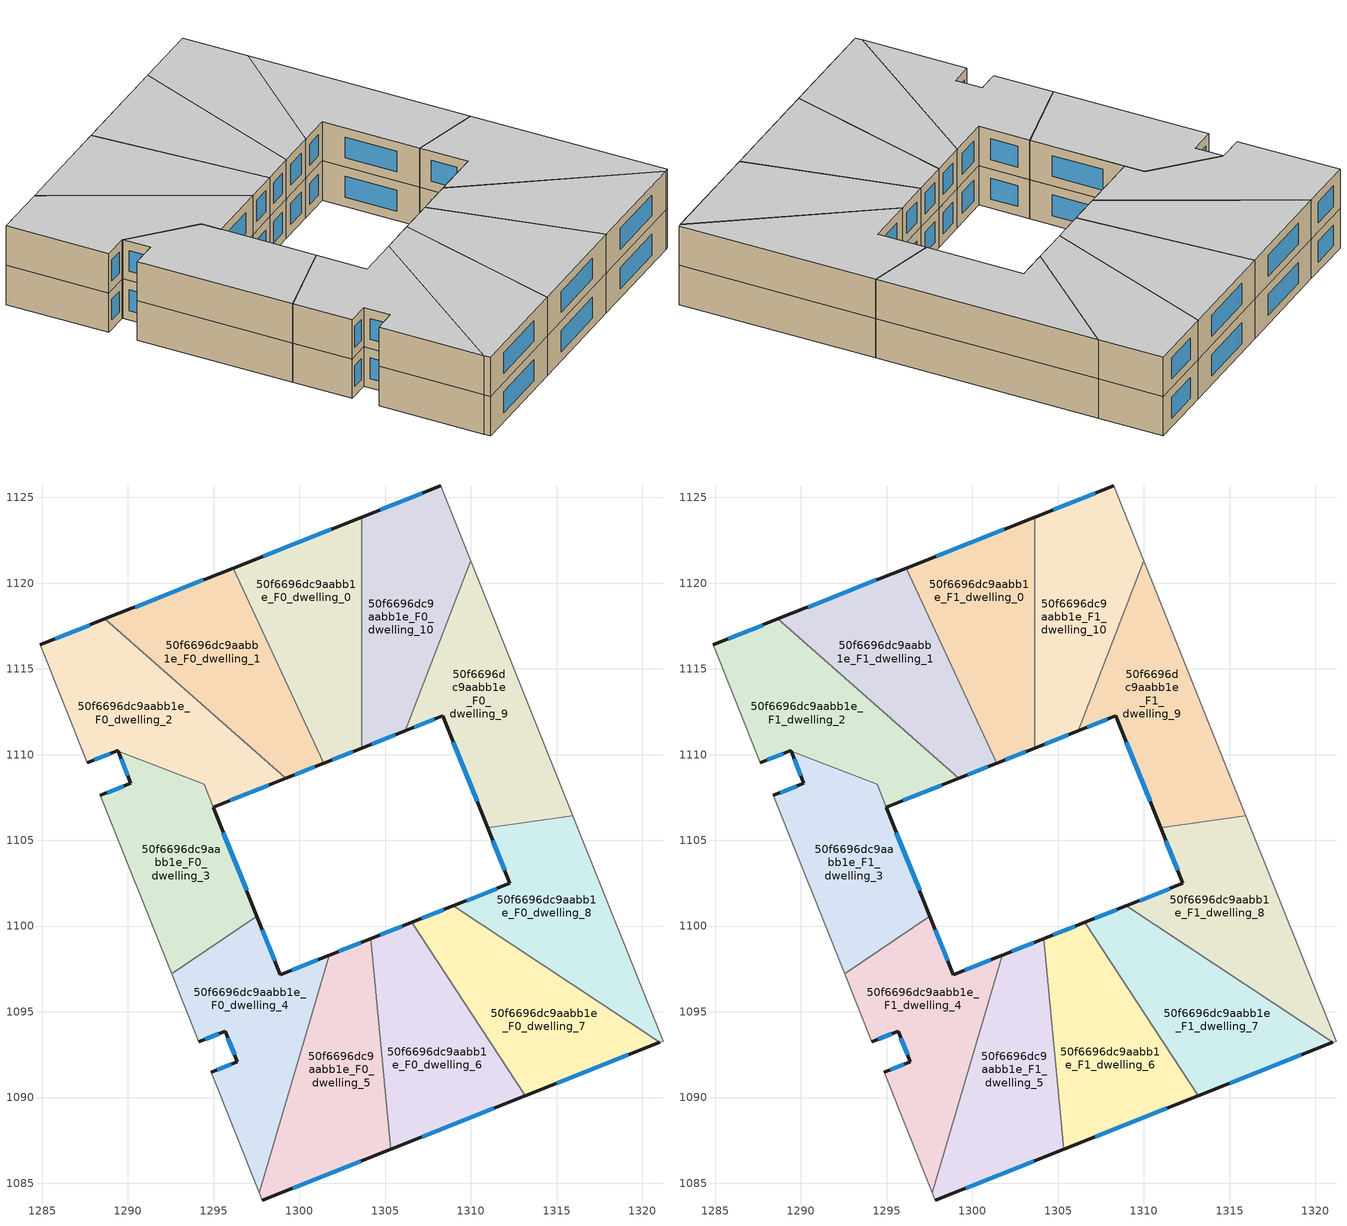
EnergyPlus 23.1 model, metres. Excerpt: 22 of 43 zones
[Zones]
50f6696dc9aabb1e_F0_dwelling_0
 floor ground (EU_floor_Construction): 1303.62,1123.86 1303.62,1110.38 1301.41,1109.5 1296.14,1120.88 z0
 wall outside (EU_wall_Construction): 1301.41,1109.5 1303.62,1110.38 / 1303.62,1123.86 1296.14,1120.88 z0:3
 wall to 50f6696dc9aabb1e_F0_dwelling_1 (EU_wall_Construction): 1296.14,1120.88 1301.41,1109.5 z0:3
 wall to 50f6696dc9aabb1e_F0_dwelling_10 (EU_wall_Construction): 1303.62,1110.38 1303.62,1123.86 z0:3
 window (EU_Window_Construction): 1301.93,1109.7 1303.1,1110.17 / 1301.87,1123.16 1297.9,1121.58 z0.7:2.3
50f6696dc9aabb1e_F0_dwelling_1
 floor ground (EU_floor_Construction): 1296.14,1120.88 1301.41,1109.5 1299.2,1108.62 1288.66,1117.91 z0
 wall outside (EU_wall_Construction): 1299.2,1108.62 1301.41,1109.5 / 1296.14,1120.88 1288.66,1117.91 z0:3
 wall to 50f6696dc9aabb1e_F0_dwelling_2 (EU_wall_Construction): 1288.66,1117.91 1299.2,1108.62 z0:3
 window (EU_Window_Construction): 1299.72,1108.82 1300.89,1109.29 / 1294.38,1120.19 1290.42,1118.61 z0.7:2.3
50f6696dc9aabb1e_F0_dwelling_10
 floor ground (EU_floor_Construction): 1308.24,1125.69 1309.99,1121.32 1306.18,1111.4 1303.62,1110.38 1303.62,1123.86 z0
 wall outside (EU_wall_Construction): 1303.62,1110.38 1306.18,1111.4 / 1308.24,1125.69 1303.62,1123.86 z0:3
 wall to 50f6696dc9aabb1e_F0_dwelling_9 (EU_wall_Construction): 1306.18,1111.4 1309.99,1121.32 z0:3
 wall adiabatic (EU_wall_Construction): 1309.99,1121.32 1308.24,1125.69 z0:3
 window (EU_Window_Construction): 1304.22,1110.62 1305.58,1111.16 / 1307.15,1125.26 1304.71,1124.29 z0.7:2.3
50f6696dc9aabb1e_F0_dwelling_2
 floor ground (EU_floor_Construction): 1299.2,1108.62 1294.97,1106.94 1294.45,1108.26 1289.43,1110.2 1289.41,1110.23 1289.37,1110.22 1287.62,1109.53 1284.87,1116.41 1288.66,1117.91 z0
 wall outside (EU_wall_Construction): 1287.62,1109.53 1289.37,1110.22 1289.41,1110.23 1289.43,1110.2 / 1288.66,1117.91 1284.87,1116.41 / 1294.97,1106.94 1299.2,1108.62 z0:3
 wall adiabatic (EU_wall_Construction): 1284.87,1116.41 1287.62,1109.53 z0:3
 wall to 50f6696dc9aabb1e_F0_dwelling_3 (EU_wall_Construction): 1294.45,1108.26 1294.97,1106.94 / 1289.43,1110.2 1294.44,1108.26 z0:3
 window (EU_Window_Construction): 1288.03,1109.69 1288.96,1110.06 / 1287.77,1117.56 1285.76,1116.76 / 1295.97,1107.33 1298.21,1108.22 z0.7:2.3
50f6696dc9aabb1e_F0_dwelling_3
 floor ground (EU_floor_Construction): 1294.44,1108.26 1297.51,1100.59 1292.54,1097.23 1288.38,1107.62 1290.17,1108.33 1289.43,1110.2 z0
 wall outside (EU_wall_Construction): 1289.43,1110.2 1290.17,1108.33 1288.38,1107.62 / 1297.51,1100.59 1294.97,1106.94 z0:3
 wall to 50f6696dc9aabb1e_F0_dwelling_4 (EU_wall_Construction): 1292.54,1097.23 1297.51,1100.59 z0:3
 wall adiabatic (EU_wall_Construction): 1288.38,1107.62 1292.54,1097.23 z0:3
 window (EU_Window_Construction): 1289.75,1108.17 1288.8,1107.79 / 1289.6,1109.76 1290,1108.77 / 1296.92,1102.08 1295.57,1105.44 z0.7:2.3
50f6696dc9aabb1e_F0_dwelling_4
 floor ground (EU_floor_Construction): 1301.73,1098.3 1297.66,1084.46 1294.85,1091.46 1296.38,1092.08 1295.67,1093.86 1294.14,1093.25 1292.54,1097.23 1297.51,1100.59 1298.88,1097.16 z0
 wall outside (EU_wall_Construction): 1294.14,1093.25 1295.67,1093.86 1296.38,1092.08 1294.85,1091.46 / 1301.73,1098.3 1298.88,1097.16 1297.51,1100.59 z0:3
 wall adiabatic (EU_wall_Construction): 1292.54,1097.23 1294.14,1093.25 / 1294.85,1091.46 1297.66,1084.46 z0:3
 wall to 50f6696dc9aabb1e_F0_dwelling_5 (EU_wall_Construction): 1297.66,1084.46 1301.73,1098.3 z0:3
 window (EU_Window_Construction): 1295.83,1093.44 1296.21,1092.5 / 1294.5,1093.39 1295.31,1093.72 / 1298.56,1097.97 1297.84,1099.78 / 1301.06,1098.03 1299.55,1097.43 / 1296.02,1091.93 1295.21,1091.61 z0.7:2.3
50f6696dc9aabb1e_F0_dwelling_5
 floor ground (EU_floor_Construction): 1304.15,1099.26 1305.33,1086.98 1297.84,1084 1297.66,1084.46 1301.73,1098.3 z0
 wall outside (EU_wall_Construction): 1304.15,1099.26 1301.73,1098.3 / 1297.84,1084 1305.33,1086.98 z0:3
 wall to 50f6696dc9aabb1e_F0_dwelling_6 (EU_wall_Construction): 1305.33,1086.98 1304.15,1099.26 z0:3
 wall adiabatic (EU_wall_Construction): 1297.66,1084.46 1297.84,1084 z0:3
 window (EU_Window_Construction): 1303.58,1099.03 1302.3,1098.52 / 1299.6,1084.7 1303.57,1086.28 z0.7:2.3
50f6696dc9aabb1e_F0_dwelling_6
 floor ground (EU_floor_Construction): 1306.56,1100.22 1313.17,1090.1 1305.33,1086.98 1304.15,1099.26 z0
 wall outside (EU_wall_Construction): 1306.56,1100.22 1304.15,1099.26 / 1305.33,1086.98 1313.17,1090.1 z0:3
 wall to 50f6696dc9aabb1e_F0_dwelling_7 (EU_wall_Construction): 1313.17,1090.1 1306.56,1100.22 z0:3
 window (EU_Window_Construction): 1305.99,1099.99 1304.72,1099.48 / 1307.17,1087.71 1311.33,1089.37 z0.7:2.3
50f6696dc9aabb1e_F0_dwelling_7
 floor ground (EU_floor_Construction): 1321.01,1093.22 1313.17,1090.1 1306.56,1100.22 1308.97,1101.18 z0
 wall outside (EU_wall_Construction): 1308.97,1101.18 1306.56,1100.22 / 1313.17,1090.1 1321.01,1093.22 z0:3
 wall to 50f6696dc9aabb1e_F0_dwelling_8 (EU_wall_Construction): 1321.01,1093.22 1308.97,1101.18 z0:3
 window (EU_Window_Construction): 1308.4,1100.95 1307.13,1100.44 / 1315.01,1090.83 1319.17,1092.48 z0.7:2.3
50f6696dc9aabb1e_F0_dwelling_8
 floor ground (EU_floor_Construction): 1315.95,1106.44 1321.21,1093.29 1321.01,1093.22 1308.97,1101.18 1312.27,1102.49 1310.97,1105.74 z0
 wall outside (EU_wall_Construction): 1310.97,1105.74 1312.27,1102.49 1308.97,1101.18 z0:3
 wall to 50f6696dc9aabb1e_F0_dwelling_9 (EU_wall_Construction): 1315.95,1106.44 1310.97,1105.74 z0:3
 wall adiabatic (EU_wall_Construction): 1321.01,1093.22 1321.21,1093.29 1315.95,1106.44 z0:3
 window (EU_Window_Construction): 1311.5,1102.18 1309.75,1101.49 / 1311.28,1104.98 1311.97,1103.25 z0.7:2.3
50f6696dc9aabb1e_F0_dwelling_9
 floor ground (EU_floor_Construction): 1309.99,1121.32 1315.95,1106.44 1310.97,1105.74 1308.36,1112.26 1306.18,1111.4 z0
 wall outside (EU_wall_Construction): 1306.18,1111.4 1308.36,1112.26 1310.97,1105.74 z0:3
 wall adiabatic (EU_wall_Construction): 1315.95,1106.44 1309.99,1121.32 z0:3
 window (EU_Window_Construction): 1308.98,1110.73 1310.36,1107.27 / 1306.7,1111.6 1307.85,1112.06 z0.7:2.3
50f6696dc9aabb1e_F1_dwelling_0
 floor to 50f6696dc9aabb1e_F0_dwelling_0 (EU_floor_Construction): 1303.62,1123.86 1303.62,1110.38 1301.41,1109.5 1296.14,1120.88 z3
 wall outside (EU_wall_Construction): 1301.41,1109.5 1303.62,1110.38 / 1303.62,1123.86 1296.14,1120.88 z3:6
 wall to 50f6696dc9aabb1e_F1_dwelling_1 (EU_wall_Construction): 1296.14,1120.88 1301.41,1109.5 z3:6
 wall to 50f6696dc9aabb1e_F1_dwelling_10 (EU_wall_Construction): 1303.62,1110.38 1303.62,1123.86 z3:6
 window (EU_Window_Construction): 1301.93,1109.7 1303.1,1110.17 / 1301.87,1123.16 1297.9,1121.58 z3.7:5.3
 ceiling to 50f6696dc9aabb1e_F2_dwelling_0 (EU_floor_Construction): 1303.62,1110.38 1303.62,1123.86 1296.14,1120.88 1301.41,1109.5 z6
50f6696dc9aabb1e_F1_dwelling_1
 floor to 50f6696dc9aabb1e_F0_dwelling_1 (EU_floor_Construction): 1296.14,1120.88 1301.41,1109.5 1299.2,1108.62 1288.66,1117.91 z3
 wall outside (EU_wall_Construction): 1299.2,1108.62 1301.41,1109.5 / 1296.14,1120.88 1288.66,1117.91 z3:6
 wall to 50f6696dc9aabb1e_F1_dwelling_2 (EU_wall_Construction): 1288.66,1117.91 1299.2,1108.62 z3:6
 window (EU_Window_Construction): 1299.72,1108.82 1300.89,1109.29 / 1294.38,1120.19 1290.42,1118.61 z3.7:5.3
 ceiling to 50f6696dc9aabb1e_F2_dwelling_1 (EU_floor_Construction): 1301.41,1109.5 1296.14,1120.88 1288.66,1117.91 1299.2,1108.62 z6
50f6696dc9aabb1e_F1_dwelling_10
 floor to 50f6696dc9aabb1e_F0_dwelling_10 (EU_floor_Construction): 1308.24,1125.69 1309.99,1121.32 1306.18,1111.4 1303.62,1110.38 1303.62,1123.86 z3
 wall outside (EU_wall_Construction): 1303.62,1110.38 1306.18,1111.4 / 1308.24,1125.69 1303.62,1123.86 z3:6
 wall to 50f6696dc9aabb1e_F1_dwelling_9 (EU_wall_Construction): 1306.18,1111.4 1309.99,1121.32 z3:6
 wall adiabatic (EU_wall_Construction): 1309.99,1121.32 1308.24,1125.69 z3:6
 window (EU_Window_Construction): 1304.22,1110.62 1305.58,1111.16 / 1307.15,1125.26 1304.71,1124.29 z3.7:5.3
 ceiling to 50f6696dc9aabb1e_F2_dwelling_10 (EU_floor_Construction): 1306.18,1111.4 1309.99,1121.32 1308.24,1125.69 1303.62,1123.86 1303.62,1110.38 z6
50f6696dc9aabb1e_F1_dwelling_2
 floor to 50f6696dc9aabb1e_F0_dwelling_2 (EU_floor_Construction): 1299.2,1108.62 1294.97,1106.94 1294.45,1108.26 1289.43,1110.2 1289.41,1110.23 1289.37,1110.22 1287.62,1109.53 1284.87,1116.41 1288.66,1117.91 z3
 wall outside (EU_wall_Construction): 1287.62,1109.53 1289.37,1110.22 1289.41,1110.23 1289.43,1110.2 / 1288.66,1117.91 1284.87,1116.41 / 1294.97,1106.94 1299.2,1108.62 z3:6
 wall adiabatic (EU_wall_Construction): 1284.87,1116.41 1287.62,1109.53 z3:6
 wall to 50f6696dc9aabb1e_F1_dwelling_3 (EU_wall_Construction): 1294.45,1108.26 1294.97,1106.94 / 1289.43,1110.2 1294.44,1108.26 z3:6
 window (EU_Window_Construction): 1288.03,1109.69 1288.96,1110.06 / 1287.77,1117.56 1285.76,1116.76 / 1295.97,1107.33 1298.21,1108.22 z3.7:5.3
 ceiling to 50f6696dc9aabb1e_F2_dwelling_2 (EU_floor_Construction): 1299.2,1108.62 1288.66,1117.91 1284.87,1116.41 1287.62,1109.53 1289.37,1110.22 1289.41,1110.23 1289.43,1110.2 1294.45,1108.26 1294.97,1106.94 z6
50f6696dc9aabb1e_F1_dwelling_3
 floor to 50f6696dc9aabb1e_F0_dwelling_3 (EU_floor_Construction): 1294.44,1108.26 1297.51,1100.59 1292.54,1097.23 1288.38,1107.62 1290.17,1108.33 1289.43,1110.2 z3
 wall outside (EU_wall_Construction): 1289.43,1110.2 1290.17,1108.33 1288.38,1107.62 / 1297.51,1100.59 1294.97,1106.94 z3:6
 wall to 50f6696dc9aabb1e_F1_dwelling_4 (EU_wall_Construction): 1292.54,1097.23 1297.51,1100.59 z3:6
 wall adiabatic (EU_wall_Construction): 1288.38,1107.62 1292.54,1097.23 z3:6
 window (EU_Window_Construction): 1289.75,1108.17 1288.8,1107.79 / 1289.6,1109.76 1290,1108.77 / 1296.92,1102.08 1295.57,1105.44 z3.7:5.3
 ceiling to 50f6696dc9aabb1e_F2_dwelling_3 (EU_floor_Construction): 1297.51,1100.59 1294.44,1108.26 1289.43,1110.2 1290.17,1108.33 1288.38,1107.62 1292.54,1097.23 z6
50f6696dc9aabb1e_F1_dwelling_4
 floor to 50f6696dc9aabb1e_F0_dwelling_4 (EU_floor_Construction): 1301.73,1098.3 1297.66,1084.46 1294.85,1091.46 1296.38,1092.08 1295.67,1093.86 1294.14,1093.25 1292.54,1097.23 1297.51,1100.59 1298.88,1097.16 z3
 wall outside (EU_wall_Construction): 1294.14,1093.25 1295.67,1093.86 1296.38,1092.08 1294.85,1091.46 / 1301.73,1098.3 1298.88,1097.16 1297.51,1100.59 z3:6
 wall adiabatic (EU_wall_Construction): 1292.54,1097.23 1294.14,1093.25 / 1294.85,1091.46 1297.66,1084.46 z3:6
 wall to 50f6696dc9aabb1e_F1_dwelling_5 (EU_wall_Construction): 1297.66,1084.46 1301.73,1098.3 z3:6
 window (EU_Window_Construction): 1295.83,1093.44 1296.21,1092.5 / 1294.5,1093.39 1295.31,1093.72 / 1298.56,1097.97 1297.84,1099.78 / 1301.06,1098.03 1299.55,1097.43 / 1296.02,1091.93 1295.21,1091.61 z3.7:5.3
 ceiling to 50f6696dc9aabb1e_F2_dwelling_4 (EU_floor_Construction): 1297.66,1084.46 1301.73,1098.3 1298.88,1097.16 1297.51,1100.59 1292.54,1097.23 1294.14,1093.25 1295.67,1093.86 1296.38,1092.08 1294.85,1091.46 z6
50f6696dc9aabb1e_F1_dwelling_5
 floor to 50f6696dc9aabb1e_F0_dwelling_5 (EU_floor_Construction): 1304.15,1099.26 1305.33,1086.98 1297.84,1084 1297.66,1084.46 1301.73,1098.3 z3
 wall outside (EU_wall_Construction): 1304.15,1099.26 1301.73,1098.3 / 1297.84,1084 1305.33,1086.98 z3:6
 wall to 50f6696dc9aabb1e_F1_dwelling_6 (EU_wall_Construction): 1305.33,1086.98 1304.15,1099.26 z3:6
 wall adiabatic (EU_wall_Construction): 1297.66,1084.46 1297.84,1084 z3:6
 window (EU_Window_Construction): 1303.58,1099.03 1302.3,1098.52 / 1299.6,1084.7 1303.57,1086.28 z3.7:5.3
 ceiling to 50f6696dc9aabb1e_F2_dwelling_5 (EU_floor_Construction): 1305.33,1086.98 1304.15,1099.26 1301.73,1098.3 1297.66,1084.46 1297.84,1084 z6
50f6696dc9aabb1e_F1_dwelling_6
 floor to 50f6696dc9aabb1e_F0_dwelling_6 (EU_floor_Construction): 1306.56,1100.22 1313.17,1090.1 1305.33,1086.98 1304.15,1099.26 z3
 wall outside (EU_wall_Construction): 1306.56,1100.22 1304.15,1099.26 / 1305.33,1086.98 1313.17,1090.1 z3:6
 wall to 50f6696dc9aabb1e_F1_dwelling_7 (EU_wall_Construction): 1313.17,1090.1 1306.56,1100.22 z3:6
 window (EU_Window_Construction): 1305.99,1099.99 1304.72,1099.48 / 1307.17,1087.71 1311.33,1089.37 z3.7:5.3
 ceiling to 50f6696dc9aabb1e_F2_dwelling_6 (EU_floor_Construction): 1313.17,1090.1 1306.56,1100.22 1304.15,1099.26 1305.33,1086.98 z6
50f6696dc9aabb1e_F1_dwelling_7
 floor to 50f6696dc9aabb1e_F0_dwelling_7 (EU_floor_Construction): 1321.01,1093.22 1313.17,1090.1 1306.56,1100.22 1308.97,1101.18 z3
 wall outside (EU_wall_Construction): 1308.97,1101.18 1306.56,1100.22 / 1313.17,1090.1 1321.01,1093.22 z3:6
 wall to 50f6696dc9aabb1e_F1_dwelling_8 (EU_wall_Construction): 1321.01,1093.22 1308.97,1101.18 z3:6
 window (EU_Window_Construction): 1308.4,1100.95 1307.13,1100.44 / 1315.01,1090.83 1319.17,1092.48 z3.7:5.3
 ceiling to 50f6696dc9aabb1e_F2_dwelling_7 (EU_floor_Construction): 1321.01,1093.22 1308.97,1101.18 1306.56,1100.22 1313.17,1090.1 z6
50f6696dc9aabb1e_F1_dwelling_8
 floor to 50f6696dc9aabb1e_F0_dwelling_8 (EU_floor_Construction): 1315.95,1106.44 1321.21,1093.29 1321.01,1093.22 1308.97,1101.18 1312.27,1102.49 1310.97,1105.74 z3
 wall outside (EU_wall_Construction): 1310.97,1105.74 1312.27,1102.49 1308.97,1101.18 z3:6
 wall to 50f6696dc9aabb1e_F1_dwelling_9 (EU_wall_Construction): 1315.95,1106.44 1310.97,1105.74 z3:6
 wall adiabatic (EU_wall_Construction): 1321.01,1093.22 1321.21,1093.29 1315.95,1106.44 z3:6
 window (EU_Window_Construction): 1311.5,1102.18 1309.75,1101.49 / 1311.28,1104.98 1311.97,1103.25 z3.7:5.3
 ceiling to 50f6696dc9aabb1e_F2_dwelling_8 (EU_floor_Construction): 1321.21,1093.29 1315.95,1106.44 1310.97,1105.74 1312.27,1102.49 1308.97,1101.18 1321.01,1093.22 z6
50f6696dc9aabb1e_F1_dwelling_9
 floor to 50f6696dc9aabb1e_F0_dwelling_9 (EU_floor_Construction): 1309.99,1121.32 1315.95,1106.44 1310.97,1105.74 1308.36,1112.26 1306.18,1111.4 z3
 wall outside (EU_wall_Construction): 1306.18,1111.4 1308.36,1112.26 1310.97,1105.74 z3:6
 wall adiabatic (EU_wall_Construction): 1315.95,1106.44 1309.99,1121.32 z3:6
 window (EU_Window_Construction): 1308.98,1110.73 1310.36,1107.27 / 1306.7,1111.6 1307.85,1112.06 z3.7:5.3
 ceiling to 50f6696dc9aabb1e_F2_dwelling_9 (EU_floor_Construction): 1315.95,1106.44 1309.99,1121.32 1306.18,1111.4 1308.36,1112.26 1310.97,1105.74 z6
[Building]
EU S2 Campaign: North Axis=0; Terrain=City; Solar Distribution=FullExterior
[Site:Location]
Budapest.Ferenc.Liszt.Intl.AP: Latitude=47.437; Longitude=19.256; Time Zone=1; Elevation=185
[SizingPeriod:WeatherFileDays]
AnnualSizingPeriod: Begin Month=1; Begin Day of Month=1; End Month=12; End Day of Month=31; Day of Week for Start Day=Monday; Use Weather File Daylight Saving Period=No; Use Weather File Rain and Snow Indicators=No
[MATERIAL]
EU_InternalMass_Material: Roughness=MediumRough; Thickness=0.1; Conductivity=1; Density=1800; Specific Heat=900; Thermal Absorptance=0.9; Solar Absorptance=0.7; Visible Absorptance=0.7
[MATERIAL:NOMASS] Roughness=MediumRough; Thermal Absorptance=0.9; Solar Absorptance=0.7; Visible Absorptance=0.7
Name | Thermal Resistance
EU_wall_NoMass | 0.832559
EU_floor_NoMass | 0.872794
[WINDOWMATERIAL:SIMPLEGLAZINGSYSTEM]
EU_Window_SimpleGlazing: UFactor=2.79869; Solar Heat Gain Coefficient=0.75; Visible Transmittance=0.75
[CONSTRUCTION]
EU_wall_Construction: EU_wall_NoMass
EU_floor_Construction: EU_floor_NoMass
EU_Window_Construction: EU_Window_SimpleGlazing
EU_InternalMass_Construction: EU_InternalMass_Material
[ZONE] Type=1; Multiplier=1; Ceiling Height=autocalculate; Floor Area=autocalculate; Part of Total Floor Area=Yes
Name | Volume
50f6696dc9aabb1e_F0_dwelling_0; 50f6696dc9aabb1e_F1_dwelling_0 | 196.015
50f6696dc9aabb1e_F0_dwelling_1; 50f6696dc9aabb1e_F1_dwelling_1 | 196.073
50f6696dc9aabb1e_F0_dwelling_10; 50f6696dc9aabb1e_F1_dwelling_10 | 196.064
50f6696dc9aabb1e_F0_dwelling_2; 50f6696dc9aabb1e_F1_dwelling_2 | 204.232
50f6696dc9aabb1e_F0_dwelling_3; 50f6696dc9aabb1e_F1_dwelling_3 | 187.801
50f6696dc9aabb1e_F0_dwelling_4; 50f6696dc9aabb1e_F1_dwelling_4 | 196.051
50f6696dc9aabb1e_F0_dwelling_5; 50f6696dc9aabb1e_F1_dwelling_5 | 196.04
50f6696dc9aabb1e_F0_dwelling_6; 50f6696dc9aabb1e_F1_dwelling_6 | 196.042
50f6696dc9aabb1e_F0_dwelling_7; 50f6696dc9aabb1e_F1_dwelling_7 | 196.021
50f6696dc9aabb1e_F0_dwelling_8; 50f6696dc9aabb1e_F1_dwelling_8 | 196.063
50f6696dc9aabb1e_F0_dwelling_9; 50f6696dc9aabb1e_F1_dwelling_9 | 196.036
[INTERNALMASS] Construction=EU_InternalMass_Construction
Name | Zone or ZoneList | Surface Area
50f6696dc9aabb1e_F0_dwelling_0_EU_InternalMass | 50f6696dc9aabb1e_F0_dwelling_0 | 65.3382
50f6696dc9aabb1e_F0_dwelling_1_EU_InternalMass | 50f6696dc9aabb1e_F0_dwelling_1 | 65.3578
50f6696dc9aabb1e_F0_dwelling_2_EU_InternalMass | 50f6696dc9aabb1e_F0_dwelling_2 | 68.0778
50f6696dc9aabb1e_F0_dwelling_3_EU_InternalMass | 50f6696dc9aabb1e_F0_dwelling_3 | 62.6131
50f6696dc9aabb1e_F0_dwelling_4_EU_InternalMass | 50f6696dc9aabb1e_F0_dwelling_4 | 65.3506
50f6696dc9aabb1e_F0_dwelling_5_EU_InternalMass | 50f6696dc9aabb1e_F0_dwelling_5 | 65.3464
50f6696dc9aabb1e_F0_dwelling_6_EU_InternalMass | 50f6696dc9aabb1e_F0_dwelling_6 | 65.3475
50f6696dc9aabb1e_F0_dwelling_7_EU_InternalMass | 50f6696dc9aabb1e_F0_dwelling_7 | 65.3402
50f6696dc9aabb1e_F0_dwelling_8_EU_InternalMass | 50f6696dc9aabb1e_F0_dwelling_8 | 65.3545
50f6696dc9aabb1e_F0_dwelling_9_EU_InternalMass | 50f6696dc9aabb1e_F0_dwelling_9 | 65.3454
50f6696dc9aabb1e_F0_dwelling_10_EU_InternalMass | 50f6696dc9aabb1e_F0_dwelling_10 | 65.3549
50f6696dc9aabb1e_F1_dwelling_0_EU_InternalMass | 50f6696dc9aabb1e_F1_dwelling_0 | 65.3382
50f6696dc9aabb1e_F1_dwelling_1_EU_InternalMass | 50f6696dc9aabb1e_F1_dwelling_1 | 65.3578
50f6696dc9aabb1e_F1_dwelling_2_EU_InternalMass | 50f6696dc9aabb1e_F1_dwelling_2 | 68.0778
50f6696dc9aabb1e_F1_dwelling_3_EU_InternalMass | 50f6696dc9aabb1e_F1_dwelling_3 | 62.6131
50f6696dc9aabb1e_F1_dwelling_4_EU_InternalMass | 50f6696dc9aabb1e_F1_dwelling_4 | 65.3506
50f6696dc9aabb1e_F1_dwelling_5_EU_InternalMass | 50f6696dc9aabb1e_F1_dwelling_5 | 65.3464
50f6696dc9aabb1e_F1_dwelling_6_EU_InternalMass | 50f6696dc9aabb1e_F1_dwelling_6 | 65.3475
50f6696dc9aabb1e_F1_dwelling_7_EU_InternalMass | 50f6696dc9aabb1e_F1_dwelling_7 | 65.3402
50f6696dc9aabb1e_F1_dwelling_8_EU_InternalMass | 50f6696dc9aabb1e_F1_dwelling_8 | 65.3545
50f6696dc9aabb1e_F1_dwelling_9_EU_InternalMass | 50f6696dc9aabb1e_F1_dwelling_9 | 65.3454
50f6696dc9aabb1e_F1_dwelling_10_EU_InternalMass | 50f6696dc9aabb1e_F1_dwelling_10 | 65.3549
[OTHEREQUIPMENT] Fuel Type=Electricity; Design Level Calculation Method=Watts/Area; Power per Zone Floor Area=1; Fraction Latent=0; Fraction Radiant=0; Fraction Lost=0; Carbon Dioxide Generation Rate=0; EndUse Subcategory=EU_Step8_InternalGains
Name | Zone or ZoneList or Space or SpaceList | Schedule
EU_Step8_InternalGain_50f6696dc9aabb1e_F0_dwelling_0_f000 | 50f6696dc9aabb1e_F0_dwelling_0 | EU_Step8_GainSchedule_50f6696dc9aabb1e_F0_dwelling_0_f000
EU_Step8_InternalGain_50f6696dc9aabb1e_F0_dwelling_1_f000 | 50f6696dc9aabb1e_F0_dwelling_1 | EU_Step8_GainSchedule_50f6696dc9aabb1e_F0_dwelling_1_f000
EU_Step8_InternalGain_50f6696dc9aabb1e_F0_dwelling_2_f000 | 50f6696dc9aabb1e_F0_dwelling_2 | EU_Step8_GainSchedule_50f6696dc9aabb1e_F0_dwelling_2_f000
EU_Step8_InternalGain_50f6696dc9aabb1e_F0_dwelling_3_f000 | 50f6696dc9aabb1e_F0_dwelling_3 | EU_Step8_GainSchedule_50f6696dc9aabb1e_F0_dwelling_3_f000
EU_Step8_InternalGain_50f6696dc9aabb1e_F0_dwelling_4_f000 | 50f6696dc9aabb1e_F0_dwelling_4 | EU_Step8_GainSchedule_50f6696dc9aabb1e_F0_dwelling_4_f000
EU_Step8_InternalGain_50f6696dc9aabb1e_F0_dwelling_5_f000 | 50f6696dc9aabb1e_F0_dwelling_5 | EU_Step8_GainSchedule_50f6696dc9aabb1e_F0_dwelling_5_f000
EU_Step8_InternalGain_50f6696dc9aabb1e_F0_dwelling_6_f000 | 50f6696dc9aabb1e_F0_dwelling_6 | EU_Step8_GainSchedule_50f6696dc9aabb1e_F0_dwelling_6_f000
EU_Step8_InternalGain_50f6696dc9aabb1e_F0_dwelling_7_f000 | 50f6696dc9aabb1e_F0_dwelling_7 | EU_Step8_GainSchedule_50f6696dc9aabb1e_F0_dwelling_7_f000
EU_Step8_InternalGain_50f6696dc9aabb1e_F0_dwelling_8_f000 | 50f6696dc9aabb1e_F0_dwelling_8 | EU_Step8_GainSchedule_50f6696dc9aabb1e_F0_dwelling_8_f000
EU_Step8_InternalGain_50f6696dc9aabb1e_F0_dwelling_9_f000 | 50f6696dc9aabb1e_F0_dwelling_9 | EU_Step8_GainSchedule_50f6696dc9aabb1e_F0_dwelling_9_f000
EU_Step8_InternalGain_50f6696dc9aabb1e_F0_dwelling_10_f000 | 50f6696dc9aabb1e_F0_dwelling_10 | EU_Step8_GainSchedule_50f6696dc9aabb1e_F0_dwelling_10_f000
EU_Step8_InternalGain_50f6696dc9aabb1e_F1_dwelling_0_f000 | 50f6696dc9aabb1e_F1_dwelling_0 | EU_Step8_GainSchedule_50f6696dc9aabb1e_F1_dwelling_0_f000
EU_Step8_InternalGain_50f6696dc9aabb1e_F1_dwelling_1_f000 | 50f6696dc9aabb1e_F1_dwelling_1 | EU_Step8_GainSchedule_50f6696dc9aabb1e_F1_dwelling_1_f000
EU_Step8_InternalGain_50f6696dc9aabb1e_F1_dwelling_2_f000 | 50f6696dc9aabb1e_F1_dwelling_2 | EU_Step8_GainSchedule_50f6696dc9aabb1e_F1_dwelling_2_f000
EU_Step8_InternalGain_50f6696dc9aabb1e_F1_dwelling_3_f000 | 50f6696dc9aabb1e_F1_dwelling_3 | EU_Step8_GainSchedule_50f6696dc9aabb1e_F1_dwelling_3_f000
EU_Step8_InternalGain_50f6696dc9aabb1e_F1_dwelling_4_f000 | 50f6696dc9aabb1e_F1_dwelling_4 | EU_Step8_GainSchedule_50f6696dc9aabb1e_F1_dwelling_4_f000
EU_Step8_InternalGain_50f6696dc9aabb1e_F1_dwelling_5_f000 | 50f6696dc9aabb1e_F1_dwelling_5 | EU_Step8_GainSchedule_50f6696dc9aabb1e_F1_dwelling_5_f000
EU_Step8_InternalGain_50f6696dc9aabb1e_F1_dwelling_6_f000 | 50f6696dc9aabb1e_F1_dwelling_6 | EU_Step8_GainSchedule_50f6696dc9aabb1e_F1_dwelling_6_f000
EU_Step8_InternalGain_50f6696dc9aabb1e_F1_dwelling_7_f000 | 50f6696dc9aabb1e_F1_dwelling_7 | EU_Step8_GainSchedule_50f6696dc9aabb1e_F1_dwelling_7_f000
EU_Step8_InternalGain_50f6696dc9aabb1e_F1_dwelling_8_f000 | 50f6696dc9aabb1e_F1_dwelling_8 | EU_Step8_GainSchedule_50f6696dc9aabb1e_F1_dwelling_8_f000
EU_Step8_InternalGain_50f6696dc9aabb1e_F1_dwelling_9_f000 | 50f6696dc9aabb1e_F1_dwelling_9 | EU_Step8_GainSchedule_50f6696dc9aabb1e_F1_dwelling_9_f000
EU_Step8_InternalGain_50f6696dc9aabb1e_F1_dwelling_10_f000 | 50f6696dc9aabb1e_F1_dwelling_10 | EU_Step8_GainSchedule_50f6696dc9aabb1e_F1_dwelling_10_f000
[ZONEVENTILATION:DESIGNFLOWRATE] Schedule=EU_AlwaysOn; Design Flow Rate Calculation Method=AirChanges/Hour; Air Changes per Hour=0.475469; Ventilation Type=Natural; Fan Pressure Rise=0; Fan Total Efficiency=1; Constant Term Coefficient=1; Temperature Term Coefficient=0; Velocity Term Coefficient=0; Velocity Squared Term Coefficient=0; Minimum Indoor Temperature=-100; Maximum Indoor Temperature=100; Delta Temperature=-100; Minimum Outdoor Temperature=-100; Maximum Outdoor Temperature=100; Maximum Wind Speed=40
Name | Zone or ZoneList or Space or SpaceList
EU_ConstantAir_50f6696dc9aabb1e_F0_dwelling_0 | 50f6696dc9aabb1e_F0_dwelling_0
EU_ConstantAir_50f6696dc9aabb1e_F0_dwelling_1 | 50f6696dc9aabb1e_F0_dwelling_1
EU_ConstantAir_50f6696dc9aabb1e_F0_dwelling_2 | 50f6696dc9aabb1e_F0_dwelling_2
EU_ConstantAir_50f6696dc9aabb1e_F0_dwelling_3 | 50f6696dc9aabb1e_F0_dwelling_3
EU_ConstantAir_50f6696dc9aabb1e_F0_dwelling_4 | 50f6696dc9aabb1e_F0_dwelling_4
EU_ConstantAir_50f6696dc9aabb1e_F0_dwelling_5 | 50f6696dc9aabb1e_F0_dwelling_5
EU_ConstantAir_50f6696dc9aabb1e_F0_dwelling_6 | 50f6696dc9aabb1e_F0_dwelling_6
EU_ConstantAir_50f6696dc9aabb1e_F0_dwelling_7 | 50f6696dc9aabb1e_F0_dwelling_7
EU_ConstantAir_50f6696dc9aabb1e_F0_dwelling_8 | 50f6696dc9aabb1e_F0_dwelling_8
EU_ConstantAir_50f6696dc9aabb1e_F0_dwelling_9 | 50f6696dc9aabb1e_F0_dwelling_9
EU_ConstantAir_50f6696dc9aabb1e_F0_dwelling_10 | 50f6696dc9aabb1e_F0_dwelling_10
EU_ConstantAir_50f6696dc9aabb1e_F1_dwelling_0 | 50f6696dc9aabb1e_F1_dwelling_0
EU_ConstantAir_50f6696dc9aabb1e_F1_dwelling_1 | 50f6696dc9aabb1e_F1_dwelling_1
EU_ConstantAir_50f6696dc9aabb1e_F1_dwelling_2 | 50f6696dc9aabb1e_F1_dwelling_2
EU_ConstantAir_50f6696dc9aabb1e_F1_dwelling_3 | 50f6696dc9aabb1e_F1_dwelling_3
EU_ConstantAir_50f6696dc9aabb1e_F1_dwelling_4 | 50f6696dc9aabb1e_F1_dwelling_4
EU_ConstantAir_50f6696dc9aabb1e_F1_dwelling_5 | 50f6696dc9aabb1e_F1_dwelling_5
EU_ConstantAir_50f6696dc9aabb1e_F1_dwelling_6 | 50f6696dc9aabb1e_F1_dwelling_6
EU_ConstantAir_50f6696dc9aabb1e_F1_dwelling_7 | 50f6696dc9aabb1e_F1_dwelling_7
EU_ConstantAir_50f6696dc9aabb1e_F1_dwelling_8 | 50f6696dc9aabb1e_F1_dwelling_8
EU_ConstantAir_50f6696dc9aabb1e_F1_dwelling_9 | 50f6696dc9aabb1e_F1_dwelling_9
EU_ConstantAir_50f6696dc9aabb1e_F1_dwelling_10 | 50f6696dc9aabb1e_F1_dwelling_10
[HVACTEMPLATE:THERMOSTAT] Constant Heating Setpoint=20; Constant Cooling Setpoint=50
EU_HeatOnly_50f6696dc9aabb1e_F0_dwelling_0; EU_HeatOnly_50f6696dc9aabb1e_F0_dwelling_1; EU_HeatOnly_50f6696dc9aabb1e_F0_dwelling_2; EU_HeatOnly_50f6696dc9aabb1e_F0_dwelling_3; EU_HeatOnly_50f6696dc9aabb1e_F0_dwelling_4; EU_HeatOnly_50f6696dc9aabb1e_F0_dwelling_5; EU_HeatOnly_50f6696dc9aabb1e_F0_dwelling_6; EU_HeatOnly_50f6696dc9aabb1e_F0_dwelling_7; EU_HeatOnly_50f6696dc9aabb1e_F0_dwelling_8; EU_HeatOnly_50f6696dc9aabb1e_F0_dwelling_9; EU_HeatOnly_50f6696dc9aabb1e_F0_dwelling_10; EU_HeatOnly_50f6696dc9aabb1e_F1_dwelling_0; EU_HeatOnly_50f6696dc9aabb1e_F1_dwelling_1; EU_HeatOnly_50f6696dc9aabb1e_F1_dwelling_2; EU_HeatOnly_50f6696dc9aabb1e_F1_dwelling_3; EU_HeatOnly_50f6696dc9aabb1e_F1_dwelling_4; EU_HeatOnly_50f6696dc9aabb1e_F1_dwelling_5; EU_HeatOnly_50f6696dc9aabb1e_F1_dwelling_6; EU_HeatOnly_50f6696dc9aabb1e_F1_dwelling_7; EU_HeatOnly_50f6696dc9aabb1e_F1_dwelling_8; EU_HeatOnly_50f6696dc9aabb1e_F1_dwelling_9; EU_HeatOnly_50f6696dc9aabb1e_F1_dwelling_10; EU_HeatOnly_50f6696dc9aabb1e_F2_dwelling_0; EU_HeatOnly_50f6696dc9aabb1e_F2_dwelling_1; EU_HeatOnly_50f6696dc9aabb1e_F2_dwelling_2; EU_HeatOnly_50f6696dc9aabb1e_F2_dwelling_3; EU_HeatOnly_50f6696dc9aabb1e_F2_dwelling_4; EU_HeatOnly_50f6696dc9aabb1e_F2_dwelling_5; EU_HeatOnly_50f6696dc9aabb1e_F2_dwelling_6; EU_HeatOnly_50f6696dc9aabb1e_F2_dwelling_7; EU_HeatOnly_50f6696dc9aabb1e_F2_dwelling_8; EU_HeatOnly_50f6696dc9aabb1e_F2_dwelling_9; EU_HeatOnly_50f6696dc9aabb1e_F2_dwelling_10; EU_HeatOnly_50f6696dc9aabb1e_F3_dwelling_0; EU_HeatOnly_50f6696dc9aabb1e_F3_dwelling_1; EU_HeatOnly_50f6696dc9aabb1e_F3_dwelling_2; EU_HeatOnly_50f6696dc9aabb1e_F3_dwelling_3; EU_HeatOnly_50f6696dc9aabb1e_F3_dwelling_4; EU_HeatOnly_50f6696dc9aabb1e_F3_dwelling_5; EU_HeatOnly_50f6696dc9aabb1e_F3_dwelling_6; EU_HeatOnly_50f6696dc9aabb1e_F3_dwelling_7; EU_HeatOnly_50f6696dc9aabb1e_F3_dwelling_8; EU_HeatOnly_50f6696dc9aabb1e_F3_dwelling_9
[HVACTEMPLATE:ZONE:IDEALLOADSAIRSYSTEM] System Availability Schedule=EU_AlwaysOn; Maximum Heating Supply Air Temperature=50; Minimum Cooling Supply Air Temperature=13; Maximum Heating Supply Air Humidity Ratio=0.0156; Minimum Cooling Supply Air Humidity Ratio=0.0077; Heating Limit=NoLimit; Cooling Limit=NoLimit; Heating Availability Schedule=EU_AlwaysOn; Cooling Availability Schedule=EU_CoolingOff; Dehumidification Control Type=ConstantSensibleHeatRatio; Cooling Sensible Heat Ratio=0.7; Dehumidification Setpoint=60; Humidification Control Type=None; Humidification Setpoint=30; Outdoor Air Method=None; Outdoor Air Flow Rate per Person=0.00944; Outdoor Air Flow Rate per Zone Floor Area=0; Outdoor Air Flow Rate per Zone=0; Demand Controlled Ventilation Type=None; Outdoor Air Economizer Type=NoEconomizer; Heat Recovery Type=None; Sensible Heat Recovery Effectiveness=0.7; Latent Heat Recovery Effectiveness=0.65
Name | Template Thermostat
50f6696dc9aabb1e_F0_dwelling_0 | EU_HeatOnly_50f6696dc9aabb1e_F0_dwelling_0
50f6696dc9aabb1e_F0_dwelling_1 | EU_HeatOnly_50f6696dc9aabb1e_F0_dwelling_1
50f6696dc9aabb1e_F0_dwelling_2 | EU_HeatOnly_50f6696dc9aabb1e_F0_dwelling_2
50f6696dc9aabb1e_F0_dwelling_3 | EU_HeatOnly_50f6696dc9aabb1e_F0_dwelling_3
50f6696dc9aabb1e_F0_dwelling_4 | EU_HeatOnly_50f6696dc9aabb1e_F0_dwelling_4
50f6696dc9aabb1e_F0_dwelling_5 | EU_HeatOnly_50f6696dc9aabb1e_F0_dwelling_5
50f6696dc9aabb1e_F0_dwelling_6 | EU_HeatOnly_50f6696dc9aabb1e_F0_dwelling_6
50f6696dc9aabb1e_F0_dwelling_7 | EU_HeatOnly_50f6696dc9aabb1e_F0_dwelling_7
50f6696dc9aabb1e_F0_dwelling_8 | EU_HeatOnly_50f6696dc9aabb1e_F0_dwelling_8
50f6696dc9aabb1e_F0_dwelling_9 | EU_HeatOnly_50f6696dc9aabb1e_F0_dwelling_9
50f6696dc9aabb1e_F0_dwelling_10 | EU_HeatOnly_50f6696dc9aabb1e_F0_dwelling_10
50f6696dc9aabb1e_F1_dwelling_0 | EU_HeatOnly_50f6696dc9aabb1e_F1_dwelling_0
50f6696dc9aabb1e_F1_dwelling_1 | EU_HeatOnly_50f6696dc9aabb1e_F1_dwelling_1
50f6696dc9aabb1e_F1_dwelling_2 | EU_HeatOnly_50f6696dc9aabb1e_F1_dwelling_2
50f6696dc9aabb1e_F1_dwelling_3 | EU_HeatOnly_50f6696dc9aabb1e_F1_dwelling_3
50f6696dc9aabb1e_F1_dwelling_4 | EU_HeatOnly_50f6696dc9aabb1e_F1_dwelling_4
50f6696dc9aabb1e_F1_dwelling_5 | EU_HeatOnly_50f6696dc9aabb1e_F1_dwelling_5
50f6696dc9aabb1e_F1_dwelling_6 | EU_HeatOnly_50f6696dc9aabb1e_F1_dwelling_6
50f6696dc9aabb1e_F1_dwelling_7 | EU_HeatOnly_50f6696dc9aabb1e_F1_dwelling_7
50f6696dc9aabb1e_F1_dwelling_8 | EU_HeatOnly_50f6696dc9aabb1e_F1_dwelling_8
50f6696dc9aabb1e_F1_dwelling_9 | EU_HeatOnly_50f6696dc9aabb1e_F1_dwelling_9
50f6696dc9aabb1e_F1_dwelling_10 | EU_HeatOnly_50f6696dc9aabb1e_F1_dwelling_10
[SIZING:ZONE] Zone Cooling Design Supply Air Temperature Input Method=SupplyAirTemperature; Zone Cooling Design Supply Air Temperature=13; Zone Heating Design Supply Air Temperature Input Method=SupplyAirTemperature; Zone Heating Design Supply Air Temperature=50; Zone Cooling Design Supply Air Humidity Ratio=0.008; Zone Heating Design Supply Air Humidity Ratio=0.008; Cooling Design Air Flow Method=DesignDay; Cooling Design Air Flow Rate=0; Cooling Minimum Air Flow per Zone Floor Area=0.000762; Cooling Minimum Air Flow=0; Cooling Minimum Air Flow Fraction=0.2; Heating Design Air Flow Method=DesignDay; Heating Design Air Flow Rate=0; Heating Maximum Air Flow per Zone Floor Area=0.002032; Heating Maximum Air Flow=0.141576; Heating Maximum Air Flow Fraction=0.3; Account for Dedicated Outdoor Air System=No; Dedicated Outdoor Air System Control Strategy=NeutralSupplyAir; Dedicated Outdoor Air Low Setpoint Temperature for Design=autosize; Dedicated Outdoor Air High Setpoint Temperature for Design=autosize; Zone Load Sizing Method=Sensible Load Only No Latent Load; Zone Latent Cooling Design Supply Air Humidity Ratio Input Method=HumidityRatioDifference; Zone Cooling Design Supply Air Humidity Ratio Difference=0.005; Zone Latent Heating Design Supply Air Humidity Ratio Input Method=HumidityRatioDifference; Zone Humidification Design Supply Air Humidity Ratio Difference=0.005
50f6696dc9aabb1e_F0_dwelling_0; 50f6696dc9aabb1e_F0_dwelling_1; 50f6696dc9aabb1e_F0_dwelling_2; 50f6696dc9aabb1e_F0_dwelling_3; 50f6696dc9aabb1e_F0_dwelling_4; 50f6696dc9aabb1e_F0_dwelling_5; 50f6696dc9aabb1e_F0_dwelling_6; 50f6696dc9aabb1e_F0_dwelling_7; 50f6696dc9aabb1e_F0_dwelling_8; 50f6696dc9aabb1e_F0_dwelling_9; 50f6696dc9aabb1e_F0_dwelling_10; 50f6696dc9aabb1e_F1_dwelling_0; 50f6696dc9aabb1e_F1_dwelling_1; 50f6696dc9aabb1e_F1_dwelling_2; 50f6696dc9aabb1e_F1_dwelling_3; 50f6696dc9aabb1e_F1_dwelling_4; 50f6696dc9aabb1e_F1_dwelling_5; 50f6696dc9aabb1e_F1_dwelling_6; 50f6696dc9aabb1e_F1_dwelling_7; 50f6696dc9aabb1e_F1_dwelling_8; 50f6696dc9aabb1e_F1_dwelling_9; 50f6696dc9aabb1e_F1_dwelling_10
[SCHEDULE:CONSTANT]
Name | Hourly Value
EU_AlwaysOn | 1
EU_CoolingOff | 0
[SCHEDULE:FILE] Column Number=1; Rows to Skip at Top=0; Number of Hours of Data=8760; Column Separator=Comma; Interpolate to Timestep=No; Minutes per Item=60; Adjust Schedule for Daylight Savings=Yes
Name | File
EU_Step8_GainSchedule_50f6696dc9aabb1e_F0_dwelling_0_f000 | ../../schedules/50f6696dc9aabb1e/50f6696dc9aabb1e_F0_dwelling_0_f000_gain.csv
EU_Step8_GainSchedule_50f6696dc9aabb1e_F0_dwelling_1_f000 | ../../schedules/50f6696dc9aabb1e/50f6696dc9aabb1e_F0_dwelling_1_f000_gain.csv
EU_Step8_GainSchedule_50f6696dc9aabb1e_F0_dwelling_2_f000 | ../../schedules/50f6696dc9aabb1e/50f6696dc9aabb1e_F0_dwelling_2_f000_gain.csv
EU_Step8_GainSchedule_50f6696dc9aabb1e_F0_dwelling_3_f000 | ../../schedules/50f6696dc9aabb1e/50f6696dc9aabb1e_F0_dwelling_3_f000_gain.csv
EU_Step8_GainSchedule_50f6696dc9aabb1e_F0_dwelling_4_f000 | ../../schedules/50f6696dc9aabb1e/50f6696dc9aabb1e_F0_dwelling_4_f000_gain.csv
EU_Step8_GainSchedule_50f6696dc9aabb1e_F0_dwelling_5_f000 | ../../schedules/50f6696dc9aabb1e/50f6696dc9aabb1e_F0_dwelling_5_f000_gain.csv
EU_Step8_GainSchedule_50f6696dc9aabb1e_F0_dwelling_6_f000 | ../../schedules/50f6696dc9aabb1e/50f6696dc9aabb1e_F0_dwelling_6_f000_gain.csv
EU_Step8_GainSchedule_50f6696dc9aabb1e_F0_dwelling_7_f000 | ../../schedules/50f6696dc9aabb1e/50f6696dc9aabb1e_F0_dwelling_7_f000_gain.csv
EU_Step8_GainSchedule_50f6696dc9aabb1e_F0_dwelling_8_f000 | ../../schedules/50f6696dc9aabb1e/50f6696dc9aabb1e_F0_dwelling_8_f000_gain.csv
EU_Step8_GainSchedule_50f6696dc9aabb1e_F0_dwelling_9_f000 | ../../schedules/50f6696dc9aabb1e/50f6696dc9aabb1e_F0_dwelling_9_f000_gain.csv
EU_Step8_GainSchedule_50f6696dc9aabb1e_F0_dwelling_10_f000 | ../../schedules/50f6696dc9aabb1e/50f6696dc9aabb1e_F0_dwelling_10_f000_gain.csv
EU_Step8_GainSchedule_50f6696dc9aabb1e_F1_dwelling_0_f000 | ../../schedules/50f6696dc9aabb1e/50f6696dc9aabb1e_F1_dwelling_0_f000_gain.csv
EU_Step8_GainSchedule_50f6696dc9aabb1e_F1_dwelling_1_f000 | ../../schedules/50f6696dc9aabb1e/50f6696dc9aabb1e_F1_dwelling_1_f000_gain.csv
EU_Step8_GainSchedule_50f6696dc9aabb1e_F1_dwelling_2_f000 | ../../schedules/50f6696dc9aabb1e/50f6696dc9aabb1e_F1_dwelling_2_f000_gain.csv
EU_Step8_GainSchedule_50f6696dc9aabb1e_F1_dwelling_3_f000 | ../../schedules/50f6696dc9aabb1e/50f6696dc9aabb1e_F1_dwelling_3_f000_gain.csv
EU_Step8_GainSchedule_50f6696dc9aabb1e_F1_dwelling_4_f000 | ../../schedules/50f6696dc9aabb1e/50f6696dc9aabb1e_F1_dwelling_4_f000_gain.csv
EU_Step8_GainSchedule_50f6696dc9aabb1e_F1_dwelling_5_f000 | ../../schedules/50f6696dc9aabb1e/50f6696dc9aabb1e_F1_dwelling_5_f000_gain.csv
EU_Step8_GainSchedule_50f6696dc9aabb1e_F1_dwelling_6_f000 | ../../schedules/50f6696dc9aabb1e/50f6696dc9aabb1e_F1_dwelling_6_f000_gain.csv
EU_Step8_GainSchedule_50f6696dc9aabb1e_F1_dwelling_7_f000 | ../../schedules/50f6696dc9aabb1e/50f6696dc9aabb1e_F1_dwelling_7_f000_gain.csv
EU_Step8_GainSchedule_50f6696dc9aabb1e_F1_dwelling_8_f000 | ../../schedules/50f6696dc9aabb1e/50f6696dc9aabb1e_F1_dwelling_8_f000_gain.csv
EU_Step8_GainSchedule_50f6696dc9aabb1e_F1_dwelling_9_f000 | ../../schedules/50f6696dc9aabb1e/50f6696dc9aabb1e_F1_dwelling_9_f000_gain.csv
EU_Step8_GainSchedule_50f6696dc9aabb1e_F1_dwelling_10_f000 | ../../schedules/50f6696dc9aabb1e/50f6696dc9aabb1e_F1_dwelling_10_f000_gain.csv
